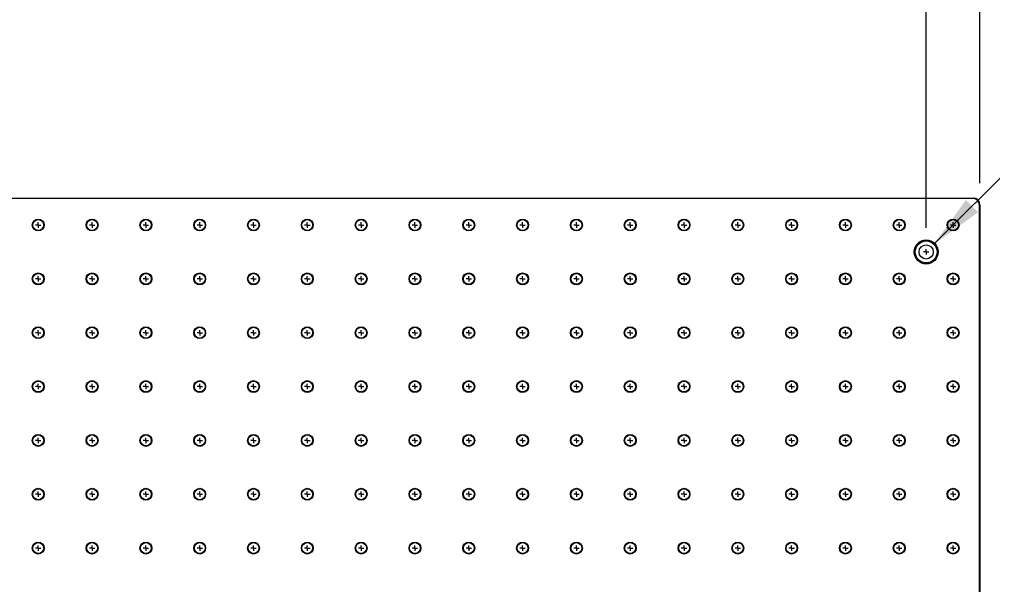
# Model space of a CAD drawing. Header units: inches. Extents: x 0.1 to 10.9, y 0 to 8.5.
# Drawn here: x 4.576 to 6.836, y 4.976 to 6.288 of the extents above; entities that cross this region are included whole.
import ezdxf

# ---------------------------------------------------------------- set-up
doc = ezdxf.new("R2010")
doc.units = ezdxf.units.IN
doc.header["$MEASUREMENT"] = 0
doc.styles.add('SLDTEXTSTYLE0', font='TXT', dxfattribs={"width": 0.75})
doc.dimstyles.new('SLDDIMSTYLE1', dxfattribs={"dimtxt": 0.083333, "dimasz": 0.125, "dimexe": 0, "dimexo": 0.0625, "dimgap": 0.020833, "dimtad": 0, "dimtih": 1, "dimtoh": 1, "dimlfac": 8, "dimrnd": 1e-09, "dimzin": 4, "dimdsep": 46, "dimtxsty": 'SLDTEXTSTYLE0', "dimsah": 1, "dimcen": 0.09, "dimadec": 0, "dimazin": 1, "dimtfac": 1, "dimtofl": 0, "dimtmove": 0, "dimatfit": 3, "dimfxl": 1, "dimfrac": 2, "dimtolj": 1, "dimtzin": 12, "dimarcsym": 0})
doc.dimstyles.new('SLDDIMSTYLE4', dxfattribs={"dimtxt": 0.083333, "dimasz": 0.125, "dimexe": 0, "dimexo": 0.0625, "dimgap": 0.020833, "dimtad": 0, "dimtih": 1, "dimtoh": 1, "dimlfac": 8, "dimrnd": 1e-09, "dimzin": 12, "dimdsep": 46, "dimtxsty": 'SLDTEXTSTYLE0', "dimsah": 1, "dimcen": 0, "dimadec": 0, "dimazin": 3, "dimtfac": 1, "dimtofl": 0, "dimtmove": 0, "dimatfit": 3, "dimfxl": 1, "dimfrac": 2, "dimtolj": 1, "dimtzin": 12, "dimarcsym": 0})

# ---------------------------------------------------------------- blocks, each defined once
blk = doc.blocks.new('_D_1')
at = {"color": 7, "linetype": 'Continuous', "lineweight": 0}
for p, q in [((2.3072, 5.9078), (2.3072, 7.9136)), ((6.8072, 5.9078), (6.8072, 7.9136)), ((2.3072, 7.8436), (4.2162, 7.8436)), ((4.3145, 7.8436), (4.2892, 7.8436)), ((4.2892, 7.8436), (4.2892, 7.7112)), ((4.7999, 7.8436), (4.8252, 7.8436)), ((4.8252, 7.8436), (4.8252, 7.7112)), ((6.8072, 7.8436), (4.8982, 7.8436)), ((4.2892, 7.7112), (4.3145, 7.7112)), ((4.8252, 7.7112), (4.7999, 7.7112))]:
    blk.add_line(p, q, dxfattribs=at)
at = {"color": 7, "linetype": 'Continuous', "lineweight": 18}
for points in [[(2.3072, 7.8436), (2.4322, 7.8236), (2.4322, 7.8636)], [(6.8072, 7.8436), (6.6822, 7.8636), (6.6822, 7.8236)]]:
    blk.add_solid(points, dxfattribs=at)
at = {"color": 7, "linetype": 'Continuous', "lineweight": 18, "char_height": 0.08333, "attachment_point": 1, "style": 'SLDTEXTSTYLE0'}
for s, insert in [('36.00in', (4.3737, 7.968)), ('914.4mm', (4.3145, 7.8187))]:
    blk.add_mtext(s, dxfattribs=dict(at, insert=insert))
blk = doc.blocks.new('_D_2')
at = {"color": 7, "linetype": 'Continuous', "lineweight": 0}
for p, q in [((2.4322, 5.8047), (2.4322, 7.393)), ((6.6822, 5.8047), (6.6822, 7.393)), ((2.4322, 7.323), (4.2162, 7.323)), ((4.3145, 7.323), (4.2892, 7.323)), ((4.2892, 7.323), (4.2892, 7.1906)), ((4.7999, 7.323), (4.8252, 7.323)), ((4.8252, 7.323), (4.8252, 7.1906)), ((6.6822, 7.323), (4.8982, 7.323)), ((4.2892, 7.1906), (4.3145, 7.1906)), ((4.8252, 7.1906), (4.7999, 7.1906))]:
    blk.add_line(p, q, dxfattribs=at)
at = {"color": 7, "linetype": 'Continuous', "lineweight": 18}
for points in [[(2.4322, 7.323), (2.5572, 7.303), (2.5572, 7.343)], [(6.6822, 7.323), (6.5572, 7.343), (6.5572, 7.303)]]:
    blk.add_solid(points, dxfattribs=at)
at = {"color": 7, "linetype": 'Continuous', "lineweight": 18, "char_height": 0.08333, "attachment_point": 1, "style": 'SLDTEXTSTYLE0'}
for s, insert in [('34.00in', (4.3737, 7.4473)), ('863.6mm', (4.3145, 7.298))]:
    blk.add_mtext(s, dxfattribs=dict(at, insert=insert))
blk = doc.blocks.new('_D_10')
at = {"color": 7, "linetype": 'Continuous', "lineweight": 0}
for p, q in [((6.7001, 5.7664), (7.1312, 6.1974)), ((7.1312, 6.1974), (7.2812, 6.1974))]:
    blk.add_line(p, q, dxfattribs=at)
at = {"color": 7, "linetype": 'Continuous', "lineweight": 18}
blk.add_solid([(6.7001, 5.7664), (6.8027, 5.8406), (6.7744, 5.8689)], dxfattribs=at)
at = {"color": 7, "linetype": 'Continuous', "lineweight": 18, "attachment_point": 1, "style": 'SLDTEXTSTYLE0'}
for s, insert, char_height in [('COUNTERBORED HOLES', (7.3124, 6.2386), 0.083333), ('FOR USE WITH', (7.3124, 6.1062), 0.083333), ('1/4-20 SOCKET CAP', (7.3124, 5.9738), 0.083333), ('5 PLACES', (7.3124, 5.8414), 0.08333)]:
    blk.add_mtext(s, dxfattribs=dict(at, insert=insert, char_height=char_height))
blk = doc.blocks.new('SW_CENTERMARKSYMBOL_3')
at = {"color": 0, "linetype": 'Continuous', "lineweight": 18}
for q in [(-0.00625, 0), (0, 0.00625), (0, -0.00625), (0.00625, 0)]:
    blk.add_line((0, 0), q, dxfattribs=at)
blk = doc.blocks.new('SW_CENTERMARKSYMBOL_5')
at = {"color": 0, "linetype": 'Continuous', "lineweight": 18}
for p, q in [((2.25, 0.125), (2.24375, 0.125)), ((2.25, 0.125), (2.25, 0.13125)), ((2.25, 0.125), (2.25, 0.11875)), ((2.25, 0.125), (2.25625, 0.125)), ((2.375, 0.125), (2.36875, 0.125)), ((2.375, 0.125), (2.375, 0.13125)), ((2.375, 0.125), (2.375, 0.11875)), ((2.375, 0.125), (2.38125, 0.125)), ((2.5, 0.125), (2.49375, 0.125)), ((2.5, 0.125), (2.5, 0.13125)), ((2.5, 0.125), (2.5, 0.11875)), ((2.5, 0.125), (2.50625, 0.125)), ((2.625, 0.125), (2.61875, 0.125)), ((2.625, 0.125), (2.625, 0.13125)), ((2.625, 0.125), (2.625, 0.11875)), ((2.625, 0.125), (2.63125, 0.125)), ((2.75, 0.125), (2.74375, 0.125)), ((2.75, 0.125), (2.75, 0.13125)), ((2.75, 0.125), (2.75, 0.11875)), ((2.75, 0.125), (2.75625, 0.125)), ((2.875, 0.125), (2.86875, 0.125)), ((2.875, 0.125), (2.875, 0.13125)), ((2.875, 0.125), (2.875, 0.11875)), ((2.875, 0.125), (2.88125, 0.125)), ((3, 0.125), (2.99375, 0.125)), ((3, 0.125), (3, 0.13125)), ((3, 0.125), (3, 0.11875)), ((3, 0.125), (3.00625, 0.125)), ((3.125, 0.125), (3.11875, 0.125)), ((3.125, 0.125), (3.125, 0.13125)), ((3.125, 0.125), (3.125, 0.11875)), ((3.125, 0.125), (3.13125, 0.125)), ((3.25, 0.125), (3.24375, 0.125)), ((3.25, 0.125), (3.25, 0.13125)), ((3.25, 0.125), (3.25, 0.11875)), ((3.25, 0.125), (3.25625, 0.125)), ((3.375, 0.125), (3.36875, 0.125)), ((3.375, 0.125), (3.375, 0.13125)), ((3.375, 0.125), (3.375, 0.11875)), ((3.375, 0.125), (3.38125, 0.125)), ((3.5, 0.125), (3.49375, 0.125)), ((3.5, 0.125), (3.5, 0.13125)), ((3.5, 0.125), (3.5, 0.11875)), ((3.5, 0.125), (3.50625, 0.125)), ((3.625, 0.125), (3.61875, 0.125)), ((3.625, 0.125), (3.625, 0.13125)), ((3.625, 0.125), (3.625, 0.11875)), ((3.625, 0.125), (3.63125, 0.125)), ((3.75, 0.125), (3.74375, 0.125)), ((3.75, 0.125), (3.75, 0.13125)), ((3.75, 0.125), (3.75, 0.11875)), ((3.75, 0.125), (3.75625, 0.125)), ((3.875, 0.125), (3.86875, 0.125)), ((3.875, 0.125), (3.875, 0.13125)), ((3.875, 0.125), (3.875, 0.11875)), ((3.875, 0.125), (3.88125, 0.125)), ((4, 0.125), (3.99375, 0.125)), ((4, 0.125), (4, 0.13125)), ((4, 0.125), (4, 0.11875)), ((4, 0.125), (4.00625, 0.125)), ((4.125, 0.125), (4.11875, 0.125)), ((4.125, 0.125), (4.125, 0.13125)), ((4.125, 0.125), (4.125, 0.11875)), ((4.125, 0.125), (4.13125, 0.125)), ((4.25, 0.125), (4.24375, 0.125)), ((4.25, 0.125), (4.25, 0.13125)), ((4.25, 0.125), (4.25, 0.11875)), ((4.25, 0.125), (4.25625, 0.125)), ((4.375, 0.125), (4.36875, 0.125)), ((4.375, 0.125), (4.375, 0.13125)), ((4.375, 0.125), (4.375, 0.11875)), ((4.375, 0.125), (4.38125, 0.125)), ((2.25, 0), (2.24375, 0)), ((2.25, 0), (2.25, 0.00625)), ((2.25, 0), (2.25, -0.00625)), ((2.25, 0), (2.25625, 0)), ((2.375, 0), (2.36875, 0)), ((2.375, 0), (2.375, 0.00625)), ((2.375, 0), (2.375, -0.00625)), ((2.375, 0), (2.38125, 0)), ((2.5, 0), (2.49375, 0)), ((2.5, 0), (2.5, 0.00625)), ((2.5, 0), (2.5, -0.00625)), ((2.5, 0), (2.50625, 0)), ((2.625, 0), (2.61875, 0)), ((2.625, 0), (2.625, 0.00625)), ((2.625, 0), (2.625, -0.00625)), ((2.625, 0), (2.63125, 0)), ((2.75, 0), (2.74375, 0)), ((2.75, 0), (2.75, 0.00625)), ((2.75, 0), (2.75, -0.00625)), ((2.75, 0), (2.75625, 0)), ((2.875, 0), (2.86875, 0)), ((2.875, 0), (2.875, 0.00625)), ((2.875, 0), (2.875, -0.00625)), ((2.875, 0), (2.88125, 0)), ((3, 0), (2.99375, 0)), ((3, 0), (3, 0.00625)), ((3, 0), (3, -0.00625)), ((3, 0), (3.00625, 0)), ((3.125, 0), (3.11875, 0)), ((3.125, 0), (3.125, 0.00625)), ((3.125, 0), (3.125, -0.00625)), ((3.125, 0), (3.13125, 0)), ((3.25, 0), (3.24375, 0)), ((3.25, 0), (3.25, 0.00625)), ((3.25, 0), (3.25, -0.00625)), ((3.25, 0), (3.25625, 0)), ((3.375, 0), (3.36875, 0)), ((3.375, 0), (3.375, 0.00625)), ((3.375, 0), (3.375, -0.00625)), ((3.375, 0), (3.38125, 0)), ((3.5, 0), (3.49375, 0)), ((3.5, 0), (3.5, 0.00625)), ((3.5, 0), (3.5, -0.00625)), ((3.5, 0), (3.50625, 0)), ((3.625, 0), (3.61875, 0)), ((3.625, 0), (3.625, 0.00625)), ((3.625, 0), (3.625, -0.00625)), ((3.625, 0), (3.63125, 0)), ((3.75, 0), (3.74375, 0)), ((3.75, 0), (3.75, 0.00625)), ((3.75, 0), (3.75, -0.00625)), ((3.75, 0), (3.75625, 0)), ((3.875, 0), (3.86875, 0)), ((3.875, 0), (3.875, 0.00625)), ((3.875, 0), (3.875, -0.00625)), ((3.875, 0), (3.88125, 0)), ((4, 0), (3.99375, 0)), ((4, 0), (4, 0.00625)), ((4, 0), (4, -0.00625)), ((4, 0), (4.00625, 0)), ((4.125, 0), (4.11875, 0)), ((4.125, 0), (4.125, 0.00625)), ((4.125, 0), (4.125, -0.00625)), ((4.125, 0), (4.13125, 0)), ((4.25, 0), (4.24375, 0)), ((4.25, 0), (4.25, 0.00625)), ((4.25, 0), (4.25, -0.00625)), ((4.25, 0), (4.25625, 0)), ((4.375, 0), (4.36875, 0)), ((4.375, 0), (4.375, 0.00625)), ((4.375, 0), (4.375, -0.00625)), ((4.375, 0), (4.38125, 0)), ((2.25, -0.125), (2.24375, -0.125)), ((2.25, -0.125), (2.25, -0.11875)), ((2.25, -0.125), (2.25, -0.13125)), ((2.25, -0.125), (2.25625, -0.125)), ((2.375, -0.125), (2.36875, -0.125)), ((2.375, -0.125), (2.375, -0.11875)), ((2.375, -0.125), (2.375, -0.13125)), ((2.375, -0.125), (2.38125, -0.125)), ((2.5, -0.125), (2.49375, -0.125)), ((2.5, -0.125), (2.5, -0.11875)), ((2.5, -0.125), (2.5, -0.13125)), ((2.5, -0.125), (2.50625, -0.125)), ((2.625, -0.125), (2.61875, -0.125)), ((2.625, -0.125), (2.625, -0.11875)), ((2.625, -0.125), (2.625, -0.13125)), ((2.625, -0.125), (2.63125, -0.125)), ((2.75, -0.125), (2.74375, -0.125)), ((2.75, -0.125), (2.75, -0.11875)), ((2.75, -0.125), (2.75, -0.13125)), ((2.75, -0.125), (2.75625, -0.125)), ((2.875, -0.125), (2.86875, -0.125)), ((2.875, -0.125), (2.875, -0.11875)), ((2.875, -0.125), (2.875, -0.13125)), ((2.875, -0.125), (2.88125, -0.125)), ((3, -0.125), (2.99375, -0.125)), ((3, -0.125), (3, -0.11875)), ((3, -0.125), (3, -0.13125)), ((3, -0.125), (3.00625, -0.125)), ((3.125, -0.125), (3.11875, -0.125)), ((3.125, -0.125), (3.125, -0.11875)), ((3.125, -0.125), (3.125, -0.13125)), ((3.125, -0.125), (3.13125, -0.125)), ((3.25, -0.125), (3.24375, -0.125)), ((3.25, -0.125), (3.25, -0.11875)), ((3.25, -0.125), (3.25, -0.13125)), ((3.25, -0.125), (3.25625, -0.125)), ((3.375, -0.125), (3.36875, -0.125)), ((3.375, -0.125), (3.375, -0.11875)), ((3.375, -0.125), (3.375, -0.13125)), ((3.375, -0.125), (3.38125, -0.125)), ((3.5, -0.125), (3.49375, -0.125)), ((3.5, -0.125), (3.5, -0.11875)), ((3.5, -0.125), (3.5, -0.13125)), ((3.5, -0.125), (3.50625, -0.125)), ((3.625, -0.125), (3.61875, -0.125)), ((3.625, -0.125), (3.625, -0.11875)), ((3.625, -0.125), (3.625, -0.13125)), ((3.625, -0.125), (3.63125, -0.125)), ((3.75, -0.125), (3.74375, -0.125)), ((3.75, -0.125), (3.75, -0.11875)), ((3.75, -0.125), (3.75, -0.13125)), ((3.75, -0.125), (3.75625, -0.125)), ((3.875, -0.125), (3.86875, -0.125)), ((3.875, -0.125), (3.875, -0.11875)), ((3.875, -0.125), (3.875, -0.13125)), ((3.875, -0.125), (3.88125, -0.125)), ((4, -0.125), (3.99375, -0.125)), ((4, -0.125), (4, -0.11875)), ((4, -0.125), (4, -0.13125)), ((4, -0.125), (4.00625, -0.125)), ((4.125, -0.125), (4.11875, -0.125)), ((4.125, -0.125), (4.125, -0.11875)), ((4.125, -0.125), (4.125, -0.13125)), ((4.125, -0.125), (4.13125, -0.125)), ((4.25, -0.125), (4.24375, -0.125)), ((4.25, -0.125), (4.25, -0.11875)), ((4.25, -0.125), (4.25, -0.13125)), ((4.25, -0.125), (4.25625, -0.125)), ((4.375, -0.125), (4.36875, -0.125)), ((4.375, -0.125), (4.375, -0.11875)), ((4.375, -0.125), (4.375, -0.13125)), ((4.375, -0.125), (4.38125, -0.125)), ((2.25, -0.25), (2.25, -0.24375)), ((2.375, -0.25), (2.375, -0.24375)), ((2.5, -0.25), (2.5, -0.24375)), ((2.625, -0.25), (2.625, -0.24375)), ((2.75, -0.25), (2.75, -0.24375)), ((2.875, -0.25), (2.875, -0.24375)), ((3, -0.25), (3, -0.24375)), ((3.125, -0.25), (3.125, -0.24375)), ((3.25, -0.25), (3.25, -0.24375)), ((3.375, -0.25), (3.375, -0.24375)), ((3.5, -0.25), (3.5, -0.24375)), ((3.625, -0.25), (3.625, -0.24375)), ((3.75, -0.25), (3.75, -0.24375)), ((3.875, -0.25), (3.875, -0.24375)), ((4, -0.25), (4, -0.24375)), ((4.125, -0.25), (4.125, -0.24375)), ((4.25, -0.25), (4.25, -0.24375)), ((4.375, -0.25), (4.375, -0.24375)), ((2.25, -0.25), (2.24375, -0.25)), ((2.25, -0.25), (2.25, -0.25625)), ((2.25, -0.25), (2.25625, -0.25)), ((2.375, -0.25), (2.36875, -0.25)), ((2.375, -0.25), (2.375, -0.25625)), ((2.375, -0.25), (2.38125, -0.25)), ((2.5, -0.25), (2.49375, -0.25)), ((2.5, -0.25), (2.5, -0.25625)), ((2.5, -0.25), (2.50625, -0.25)), ((2.625, -0.25), (2.61875, -0.25)), ((2.625, -0.25), (2.625, -0.25625)), ((2.625, -0.25), (2.63125, -0.25)), ((2.75, -0.25), (2.74375, -0.25)), ((2.75, -0.25), (2.75, -0.25625)), ((2.75, -0.25), (2.75625, -0.25)), ((2.875, -0.25), (2.86875, -0.25)), ((2.875, -0.25), (2.875, -0.25625)), ((2.875, -0.25), (2.88125, -0.25)), ((3, -0.25), (2.99375, -0.25)), ((3, -0.25), (3, -0.25625)), ((3, -0.25), (3.00625, -0.25)), ((3.125, -0.25), (3.11875, -0.25)), ((3.125, -0.25), (3.125, -0.25625)), ((3.125, -0.25), (3.13125, -0.25)), ((3.25, -0.25), (3.24375, -0.25)), ((3.25, -0.25), (3.25, -0.25625)), ((3.25, -0.25), (3.25625, -0.25)), ((3.375, -0.25), (3.36875, -0.25)), ((3.375, -0.25), (3.375, -0.25625)), ((3.375, -0.25), (3.38125, -0.25)), ((3.5, -0.25), (3.49375, -0.25)), ((3.5, -0.25), (3.5, -0.25625)), ((3.5, -0.25), (3.50625, -0.25)), ((3.625, -0.25), (3.61875, -0.25)), ((3.625, -0.25), (3.625, -0.25625)), ((3.625, -0.25), (3.63125, -0.25)), ((3.75, -0.25), (3.74375, -0.25)), ((3.75, -0.25), (3.75, -0.25625)), ((3.75, -0.25), (3.75625, -0.25)), ((3.875, -0.25), (3.86875, -0.25)), ((3.875, -0.25), (3.875, -0.25625)), ((3.875, -0.25), (3.88125, -0.25)), ((4, -0.25), (3.99375, -0.25)), ((4, -0.25), (4, -0.25625)), ((4, -0.25), (4.00625, -0.25)), ((4.125, -0.25), (4.11875, -0.25)), ((4.125, -0.25), (4.125, -0.25625)), ((4.125, -0.25), (4.13125, -0.25)), ((4.25, -0.25), (4.24375, -0.25)), ((4.25, -0.25), (4.25, -0.25625)), ((4.25, -0.25), (4.25625, -0.25)), ((4.375, -0.25), (4.36875, -0.25)), ((4.375, -0.25), (4.375, -0.25625)), ((4.375, -0.25), (4.38125, -0.25)), ((2.25, -0.375), (2.24375, -0.375)), ((2.25, -0.375), (2.25, -0.36875)), ((2.25, -0.375), (2.25, -0.38125)), ((2.25, -0.375), (2.25625, -0.375)), ((2.375, -0.375), (2.36875, -0.375)), ((2.375, -0.375), (2.375, -0.36875)), ((2.375, -0.375), (2.375, -0.38125)), ((2.375, -0.375), (2.38125, -0.375)), ((2.5, -0.375), (2.49375, -0.375)), ((2.5, -0.375), (2.5, -0.36875)), ((2.5, -0.375), (2.5, -0.38125)), ((2.5, -0.375), (2.50625, -0.375)), ((2.625, -0.375), (2.61875, -0.375)), ((2.625, -0.375), (2.625, -0.36875)), ((2.625, -0.375), (2.625, -0.38125)), ((2.625, -0.375), (2.63125, -0.375)), ((2.75, -0.375), (2.74375, -0.375)), ((2.75, -0.375), (2.75, -0.36875)), ((2.75, -0.375), (2.75, -0.38125)), ((2.75, -0.375), (2.75625, -0.375)), ((2.875, -0.375), (2.86875, -0.375)), ((2.875, -0.375), (2.875, -0.36875)), ((2.875, -0.375), (2.875, -0.38125)), ((2.875, -0.375), (2.88125, -0.375)), ((3, -0.375), (2.99375, -0.375)), ((3, -0.375), (3, -0.36875)), ((3, -0.375), (3, -0.38125)), ((3, -0.375), (3.00625, -0.375)), ((3.125, -0.375), (3.11875, -0.375)), ((3.125, -0.375), (3.125, -0.36875)), ((3.125, -0.375), (3.125, -0.38125)), ((3.125, -0.375), (3.13125, -0.375)), ((3.25, -0.375), (3.24375, -0.375)), ((3.25, -0.375), (3.25, -0.36875)), ((3.25, -0.375), (3.25, -0.38125)), ((3.25, -0.375), (3.25625, -0.375)), ((3.375, -0.375), (3.36875, -0.375)), ((3.375, -0.375), (3.375, -0.36875)), ((3.375, -0.375), (3.375, -0.38125)), ((3.375, -0.375), (3.38125, -0.375)), ((3.5, -0.375), (3.49375, -0.375)), ((3.5, -0.375), (3.5, -0.36875)), ((3.5, -0.375), (3.5, -0.38125)), ((3.5, -0.375), (3.50625, -0.375)), ((3.625, -0.375), (3.61875, -0.375)), ((3.625, -0.375), (3.625, -0.36875)), ((3.625, -0.375), (3.625, -0.38125)), ((3.625, -0.375), (3.63125, -0.375)), ((3.75, -0.375), (3.74375, -0.375)), ((3.75, -0.375), (3.75, -0.36875)), ((3.75, -0.375), (3.75, -0.38125)), ((3.75, -0.375), (3.75625, -0.375)), ((3.875, -0.375), (3.86875, -0.375)), ((3.875, -0.375), (3.875, -0.36875)), ((3.875, -0.375), (3.875, -0.38125)), ((3.875, -0.375), (3.88125, -0.375)), ((4, -0.375), (3.99375, -0.375)), ((4, -0.375), (4, -0.36875)), ((4, -0.375), (4, -0.38125)), ((4, -0.375), (4.00625, -0.375)), ((4.125, -0.375), (4.11875, -0.375)), ((4.125, -0.375), (4.125, -0.36875)), ((4.125, -0.375), (4.125, -0.38125)), ((4.125, -0.375), (4.13125, -0.375)), ((4.25, -0.375), (4.24375, -0.375)), ((4.25, -0.375), (4.25, -0.36875)), ((4.25, -0.375), (4.25, -0.38125)), ((4.25, -0.375), (4.25625, -0.375)), ((4.375, -0.375), (4.36875, -0.375)), ((4.375, -0.375), (4.375, -0.36875)), ((4.375, -0.375), (4.375, -0.38125)), ((4.375, -0.375), (4.38125, -0.375)), ((2.25, -0.5), (2.25, -0.49375)), ((2.375, -0.5), (2.375, -0.49375)), ((2.5, -0.5), (2.5, -0.49375)), ((2.625, -0.5), (2.625, -0.49375)), ((2.75, -0.5), (2.75, -0.49375)), ((2.875, -0.5), (2.875, -0.49375)), ((3, -0.5), (3, -0.49375)), ((3.125, -0.5), (3.125, -0.49375)), ((3.25, -0.5), (3.25, -0.49375)), ((3.375, -0.5), (3.375, -0.49375)), ((3.5, -0.5), (3.5, -0.49375)), ((3.625, -0.5), (3.625, -0.49375)), ((3.75, -0.5), (3.75, -0.49375)), ((3.875, -0.5), (3.875, -0.49375)), ((4, -0.5), (4, -0.49375)), ((4.125, -0.5), (4.125, -0.49375)), ((4.25, -0.5), (4.25, -0.49375)), ((4.375, -0.5), (4.375, -0.49375)), ((2.25, -0.5), (2.24375, -0.5)), ((2.25, -0.5), (2.25, -0.50625)), ((2.25, -0.5), (2.25625, -0.5)), ((2.375, -0.5), (2.36875, -0.5)), ((2.375, -0.5), (2.375, -0.50625)), ((2.375, -0.5), (2.38125, -0.5)), ((2.5, -0.5), (2.49375, -0.5)), ((2.5, -0.5), (2.5, -0.50625)), ((2.5, -0.5), (2.50625, -0.5)), ((2.625, -0.5), (2.61875, -0.5)), ((2.625, -0.5), (2.625, -0.50625)), ((2.625, -0.5), (2.63125, -0.5)), ((2.75, -0.5), (2.74375, -0.5)), ((2.75, -0.5), (2.75, -0.50625)), ((2.75, -0.5), (2.75625, -0.5)), ((2.875, -0.5), (2.86875, -0.5)), ((2.875, -0.5), (2.875, -0.50625)), ((2.875, -0.5), (2.88125, -0.5)), ((3, -0.5), (2.99375, -0.5)), ((3, -0.5), (3, -0.50625)), ((3, -0.5), (3.00625, -0.5)), ((3.125, -0.5), (3.11875, -0.5)), ((3.125, -0.5), (3.125, -0.50625)), ((3.125, -0.5), (3.13125, -0.5)), ((3.25, -0.5), (3.24375, -0.5)), ((3.25, -0.5), (3.25, -0.50625)), ((3.25, -0.5), (3.25625, -0.5)), ((3.375, -0.5), (3.36875, -0.5)), ((3.375, -0.5), (3.375, -0.50625)), ((3.375, -0.5), (3.38125, -0.5)), ((3.5, -0.5), (3.49375, -0.5)), ((3.5, -0.5), (3.5, -0.50625)), ((3.5, -0.5), (3.50625, -0.5)), ((3.625, -0.5), (3.61875, -0.5)), ((3.625, -0.5), (3.625, -0.50625)), ((3.625, -0.5), (3.63125, -0.5)), ((3.75, -0.5), (3.74375, -0.5)), ((3.75, -0.5), (3.75, -0.50625)), ((3.75, -0.5), (3.75625, -0.5)), ((3.875, -0.5), (3.86875, -0.5)), ((3.875, -0.5), (3.875, -0.50625)), ((3.875, -0.5), (3.88125, -0.5)), ((4, -0.5), (3.99375, -0.5)), ((4, -0.5), (4, -0.50625)), ((4, -0.5), (4.00625, -0.5)), ((4.125, -0.5), (4.11875, -0.5)), ((4.125, -0.5), (4.125, -0.50625)), ((4.125, -0.5), (4.13125, -0.5)), ((4.25, -0.5), (4.24375, -0.5)), ((4.25, -0.5), (4.25, -0.50625)), ((4.25, -0.5), (4.25625, -0.5)), ((4.375, -0.5), (4.36875, -0.5)), ((4.375, -0.5), (4.375, -0.50625)), ((4.375, -0.5), (4.38125, -0.5)), ((2.25, -0.625), (2.24375, -0.625)), ((2.25, -0.625), (2.25, -0.61875)), ((2.25, -0.625), (2.25, -0.63125)), ((2.25, -0.625), (2.25625, -0.625)), ((2.375, -0.625), (2.36875, -0.625)), ((2.375, -0.625), (2.375, -0.61875)), ((2.375, -0.625), (2.375, -0.63125)), ((2.375, -0.625), (2.38125, -0.625)), ((2.5, -0.625), (2.49375, -0.625)), ((2.5, -0.625), (2.5, -0.61875)), ((2.5, -0.625), (2.5, -0.63125)), ((2.5, -0.625), (2.50625, -0.625)), ((2.625, -0.625), (2.61875, -0.625)), ((2.625, -0.625), (2.625, -0.61875)), ((2.625, -0.625), (2.625, -0.63125)), ((2.625, -0.625), (2.63125, -0.625)), ((2.75, -0.625), (2.74375, -0.625)), ((2.75, -0.625), (2.75, -0.61875)), ((2.75, -0.625), (2.75, -0.63125)), ((2.75, -0.625), (2.75625, -0.625)), ((2.875, -0.625), (2.86875, -0.625)), ((2.875, -0.625), (2.875, -0.61875)), ((2.875, -0.625), (2.875, -0.63125)), ((2.875, -0.625), (2.88125, -0.625)), ((3, -0.625), (2.99375, -0.625)), ((3, -0.625), (3, -0.61875)), ((3, -0.625), (3, -0.63125)), ((3, -0.625), (3.00625, -0.625)), ((3.125, -0.625), (3.11875, -0.625)), ((3.125, -0.625), (3.125, -0.61875)), ((3.125, -0.625), (3.125, -0.63125)), ((3.125, -0.625), (3.13125, -0.625)), ((3.25, -0.625), (3.24375, -0.625)), ((3.25, -0.625), (3.25, -0.61875)), ((3.25, -0.625), (3.25, -0.63125)), ((3.25, -0.625), (3.25625, -0.625)), ((3.375, -0.625), (3.36875, -0.625)), ((3.375, -0.625), (3.375, -0.61875)), ((3.375, -0.625), (3.375, -0.63125)), ((3.375, -0.625), (3.38125, -0.625)), ((3.5, -0.625), (3.49375, -0.625)), ((3.5, -0.625), (3.5, -0.61875)), ((3.5, -0.625), (3.5, -0.63125)), ((3.5, -0.625), (3.50625, -0.625)), ((3.625, -0.625), (3.61875, -0.625)), ((3.625, -0.625), (3.625, -0.61875)), ((3.625, -0.625), (3.625, -0.63125)), ((3.625, -0.625), (3.63125, -0.625)), ((3.75, -0.625), (3.74375, -0.625)), ((3.75, -0.625), (3.75, -0.61875)), ((3.75, -0.625), (3.75, -0.63125)), ((3.75, -0.625), (3.75625, -0.625)), ((3.875, -0.625), (3.86875, -0.625)), ((3.875, -0.625), (3.875, -0.61875)), ((3.875, -0.625), (3.875, -0.63125)), ((3.875, -0.625), (3.88125, -0.625)), ((4, -0.625), (3.99375, -0.625)), ((4, -0.625), (4, -0.61875)), ((4, -0.625), (4, -0.63125)), ((4, -0.625), (4.00625, -0.625)), ((4.125, -0.625), (4.11875, -0.625)), ((4.125, -0.625), (4.125, -0.61875)), ((4.125, -0.625), (4.125, -0.63125)), ((4.125, -0.625), (4.13125, -0.625)), ((4.25, -0.625), (4.24375, -0.625)), ((4.25, -0.625), (4.25, -0.61875)), ((4.25, -0.625), (4.25, -0.63125)), ((4.25, -0.625), (4.25625, -0.625)), ((4.375, -0.625), (4.36875, -0.625)), ((4.375, -0.625), (4.375, -0.61875)), ((4.375, -0.625), (4.375, -0.63125)), ((4.375, -0.625), (4.38125, -0.625))]:
    blk.add_line(p, q, dxfattribs=at)

msp = doc.modelspace()

# ---------------------------------------------------------------- linework, layer by layer
at = {"color": 7, "linetype": 'Continuous', "lineweight": 18}
for p, q in [((2.3228, 5.8735), (6.7916, 5.8735)), ((6.7916, 5.8722), (2.3228, 5.8722)), ((6.7916, 5.8722), (6.7916, 5.8735)), ((6.8059, 5.8578), (6.8072, 5.8578)), ((6.8059, 3.6391), (6.8059, 5.8578)), ((6.8072, 5.8578), (6.8072, 3.6391))]:
    msp.add_line(p, q, dxfattribs=at)
for centre, radius in [((4.6197, 5.811), 0.0138), ((4.6197, 5.811), 0.0126), ((4.7447, 5.811), 0.0138), ((4.7447, 5.811), 0.0126), ((4.8697, 5.811), 0.0138), ((4.8697, 5.811), 0.0126), ((4.9947, 5.811), 0.0138), ((4.9947, 5.811), 0.0126), ((5.1197, 5.811), 0.0138), ((5.1197, 5.811), 0.0126), ((5.2447, 5.811), 0.0138), ((5.2447, 5.811), 0.0126), ((5.3697, 5.811), 0.0138), ((5.3697, 5.811), 0.0126), ((5.4947, 5.811), 0.0138), ((5.4947, 5.811), 0.0126), ((5.6197, 5.811), 0.0138), ((5.6197, 5.811), 0.0126), ((5.7447, 5.811), 0.0138), ((5.7447, 5.811), 0.0126), ((5.8697, 5.811), 0.0138), ((5.8697, 5.811), 0.0126), ((5.9947, 5.811), 0.0138), ((5.9947, 5.811), 0.0126), ((6.1197, 5.811), 0.0138), ((6.1197, 5.811), 0.0126), ((6.2447, 5.811), 0.0138), ((6.2447, 5.811), 0.0126), ((6.3697, 5.811), 0.0138), ((6.3697, 5.811), 0.0126), ((6.4947, 5.811), 0.0138), ((6.4947, 5.811), 0.0126), ((6.6197, 5.811), 0.0138), ((6.6197, 5.811), 0.0126), ((6.7447, 5.811), 0.0138), ((6.7447, 5.811), 0.0126), ((6.6822, 5.7485), 0.0279), ((6.6822, 5.7485), 0.0254), ((6.6822, 5.7485), 0.0166), ((4.6197, 5.686), 0.0138), ((4.6197, 5.686), 0.0126), ((4.7447, 5.686), 0.0138), ((4.7447, 5.686), 0.0126), ((4.8697, 5.686), 0.0138), ((4.8697, 5.686), 0.0126), ((4.9947, 5.686), 0.0138), ((4.9947, 5.686), 0.0126), ((5.1197, 5.686), 0.0138), ((5.1197, 5.686), 0.0126), ((5.2447, 5.686), 0.0138), ((5.2447, 5.686), 0.0126), ((5.3697, 5.686), 0.0138), ((5.3697, 5.686), 0.0126), ((5.4947, 5.686), 0.0138), ((5.4947, 5.686), 0.0126), ((5.6197, 5.686), 0.0138), ((5.6197, 5.686), 0.0126), ((5.7447, 5.686), 0.0138), ((5.7447, 5.686), 0.0126), ((5.8697, 5.686), 0.0138), ((5.8697, 5.686), 0.0126), ((5.9947, 5.686), 0.0138), ((5.9947, 5.686), 0.0126), ((6.1197, 5.686), 0.0138), ((6.1197, 5.686), 0.0126), ((6.2447, 5.686), 0.0138), ((6.2447, 5.686), 0.0126), ((6.3697, 5.686), 0.0138), ((6.3697, 5.686), 0.0126), ((6.4947, 5.686), 0.0138), ((6.4947, 5.686), 0.0126), ((6.6197, 5.686), 0.0138), ((6.6197, 5.686), 0.0126), ((6.7447, 5.686), 0.0138), ((6.7447, 5.686), 0.0126), ((4.6197, 5.561), 0.0138), ((4.6197, 5.561), 0.0126), ((4.7447, 5.561), 0.0138), ((4.7447, 5.561), 0.0126), ((4.8697, 5.561), 0.0138), ((4.8697, 5.561), 0.0126), ((4.9947, 5.561), 0.0138), ((4.9947, 5.561), 0.0126), ((5.1197, 5.561), 0.0138), ((5.1197, 5.561), 0.0126), ((5.2447, 5.561), 0.0138), ((5.2447, 5.561), 0.0126), ((5.3697, 5.561), 0.0138), ((5.3697, 5.561), 0.0126), ((5.4947, 5.561), 0.0138), ((5.4947, 5.561), 0.0126), ((5.6197, 5.561), 0.0138), ((5.6197, 5.561), 0.0126), ((5.7447, 5.561), 0.0138), ((5.7447, 5.561), 0.0126), ((5.8697, 5.561), 0.0138), ((5.8697, 5.561), 0.0126), ((5.9947, 5.561), 0.0138), ((5.9947, 5.561), 0.0126), ((6.1197, 5.561), 0.0138), ((6.1197, 5.561), 0.0126), ((6.2447, 5.561), 0.0138), ((6.2447, 5.561), 0.0126), ((6.3697, 5.561), 0.0138), ((6.3697, 5.561), 0.0126), ((6.4947, 5.561), 0.0138), ((6.4947, 5.561), 0.0126), ((6.6197, 5.561), 0.0138), ((6.6197, 5.561), 0.0126), ((6.7447, 5.561), 0.0138), ((6.7447, 5.561), 0.0126), ((4.6197, 5.436), 0.0138), ((4.6197, 5.436), 0.0126), ((4.7447, 5.436), 0.0138), ((4.7447, 5.436), 0.0126), ((4.8697, 5.436), 0.0138), ((4.8697, 5.436), 0.0126), ((4.9947, 5.436), 0.0138), ((4.9947, 5.436), 0.0126), ((5.1197, 5.436), 0.0138), ((5.1197, 5.436), 0.0126), ((5.2447, 5.436), 0.0138), ((5.2447, 5.436), 0.0126), ((5.3697, 5.436), 0.0138), ((5.3697, 5.436), 0.0126), ((5.4947, 5.436), 0.0138), ((5.4947, 5.436), 0.0126), ((5.6197, 5.436), 0.0138), ((5.6197, 5.436), 0.0126), ((5.7447, 5.436), 0.0138), ((5.7447, 5.436), 0.0126), ((5.8697, 5.436), 0.0138), ((5.8697, 5.436), 0.0126), ((5.9947, 5.436), 0.0138), ((5.9947, 5.436), 0.0126), ((6.1197, 5.436), 0.0138), ((6.1197, 5.436), 0.0126), ((6.2447, 5.436), 0.0138), ((6.2447, 5.436), 0.0126), ((6.3697, 5.436), 0.0138), ((6.3697, 5.436), 0.0126), ((6.4947, 5.436), 0.0138), ((6.4947, 5.436), 0.0126), ((6.6197, 5.436), 0.0138), ((6.6197, 5.436), 0.0126), ((6.7447, 5.436), 0.0138), ((6.7447, 5.436), 0.0126), ((4.6197, 5.311), 0.0138), ((4.6197, 5.311), 0.0126), ((4.7447, 5.311), 0.0138), ((4.7447, 5.311), 0.0126), ((4.8697, 5.311), 0.0138), ((4.8697, 5.311), 0.0126), ((4.9947, 5.311), 0.0138), ((4.9947, 5.311), 0.0126), ((5.1197, 5.311), 0.0138), ((5.1197, 5.311), 0.0126), ((5.2447, 5.311), 0.0138), ((5.2447, 5.311), 0.0126), ((5.3697, 5.311), 0.0138), ((5.3697, 5.311), 0.0126), ((5.4947, 5.311), 0.0138), ((5.4947, 5.311), 0.0126), ((5.6197, 5.311), 0.0138), ((5.6197, 5.311), 0.0126), ((5.7447, 5.311), 0.0138), ((5.7447, 5.311), 0.0126), ((5.8697, 5.311), 0.0138), ((5.8697, 5.311), 0.0126), ((5.9947, 5.311), 0.0138), ((5.9947, 5.311), 0.0126), ((6.1197, 5.311), 0.0138), ((6.1197, 5.311), 0.0126), ((6.2447, 5.311), 0.0138), ((6.2447, 5.311), 0.0126), ((6.3697, 5.311), 0.0138), ((6.3697, 5.311), 0.0126), ((6.4947, 5.311), 0.0138), ((6.4947, 5.311), 0.0126), ((6.6197, 5.311), 0.0138), ((6.6197, 5.311), 0.0126), ((6.7447, 5.311), 0.0138), ((6.7447, 5.311), 0.0126), ((4.6197, 5.186), 0.0138), ((4.7447, 5.186), 0.0138), ((4.8697, 5.186), 0.0138), ((4.9947, 5.186), 0.0138), ((5.1197, 5.186), 0.0138), ((5.2447, 5.186), 0.0138), ((5.3697, 5.186), 0.0138), ((5.4947, 5.186), 0.0138), ((5.6197, 5.186), 0.0138), ((5.7447, 5.186), 0.0138), ((5.8697, 5.186), 0.0138), ((5.9947, 5.186), 0.0138), ((6.1197, 5.186), 0.0138), ((6.2447, 5.186), 0.0138), ((6.3697, 5.186), 0.0138), ((6.4947, 5.186), 0.0138), ((6.6197, 5.186), 0.0138), ((6.7447, 5.186), 0.0138), ((4.6197, 5.186), 0.0126), ((4.7447, 5.186), 0.0126), ((4.8697, 5.186), 0.0126), ((4.9947, 5.186), 0.0126), ((5.1197, 5.186), 0.0126), ((5.2447, 5.186), 0.0126), ((5.3697, 5.186), 0.0126), ((5.4947, 5.186), 0.0126), ((5.6197, 5.186), 0.0126), ((5.7447, 5.186), 0.0126), ((5.8697, 5.186), 0.0126), ((5.9947, 5.186), 0.0126), ((6.1197, 5.186), 0.0126), ((6.2447, 5.186), 0.0126), ((6.3697, 5.186), 0.0126), ((6.4947, 5.186), 0.0126), ((6.6197, 5.186), 0.0126), ((6.7447, 5.186), 0.0126), ((4.6197, 5.061), 0.0138), ((4.6197, 5.061), 0.0126), ((4.7447, 5.061), 0.0138), ((4.7447, 5.061), 0.0126), ((4.8697, 5.061), 0.0138), ((4.8697, 5.061), 0.0126), ((4.9947, 5.061), 0.0138), ((4.9947, 5.061), 0.0126), ((5.1197, 5.061), 0.0138), ((5.1197, 5.061), 0.0126), ((5.2447, 5.061), 0.0138), ((5.2447, 5.061), 0.0126), ((5.3697, 5.061), 0.0138), ((5.3697, 5.061), 0.0126), ((5.4947, 5.061), 0.0138), ((5.4947, 5.061), 0.0126), ((5.6197, 5.061), 0.0138), ((5.6197, 5.061), 0.0126), ((5.7447, 5.061), 0.0138), ((5.7447, 5.061), 0.0126), ((5.8697, 5.061), 0.0138), ((5.8697, 5.061), 0.0126), ((5.9947, 5.061), 0.0138), ((5.9947, 5.061), 0.0126), ((6.1197, 5.061), 0.0138), ((6.1197, 5.061), 0.0126), ((6.2447, 5.061), 0.0138), ((6.2447, 5.061), 0.0126), ((6.3697, 5.061), 0.0138), ((6.3697, 5.061), 0.0126), ((6.4947, 5.061), 0.0138), ((6.4947, 5.061), 0.0126), ((6.6197, 5.061), 0.0138), ((6.6197, 5.061), 0.0126), ((6.7447, 5.061), 0.0138), ((6.7447, 5.061), 0.0126)]:
    msp.add_circle(centre, radius, dxfattribs=at)
for radius in [0.0156, 0.0144]:
    msp.add_arc((6.7916, 5.8578), radius, 0, 90, dxfattribs=at)

# ---------------------------------------------------------------- block references
at = {"color": 7, "linetype": 'Continuous', "lineweight": 0}
for name, p in [('SW_CENTERMARKSYMBOL_5', (2.3697, 5.686)), ('SW_CENTERMARKSYMBOL_3', (6.6822, 5.7485))]:
    msp.add_blockref(name, p, dxfattribs=at)

# ---------------------------------------------------------------- dimensions: what is measured, and where the dimension line sits
at = {"color": 7, "linetype": 'Continuous', "lineweight": 18}
for base, p1, p2, picture, middle in [((6.8072, 7.8436), (2.3072, 5.8578), (6.8072, 5.8578), '_D_1', (4.5572, 7.8436)), ((6.6822, 7.323), (2.4322, 5.7547), (6.6822, 5.7547), '_D_2', (4.5572, 7.323))]:
    dim = msp.add_linear_dim(base=base, p1=p1, p2=p2, dimstyle='SLDDIMSTYLE1', dxfattribs=at)
    dim.commit()
    dim.dimension.update_dxf_attribs({"geometry": picture, "text_midpoint": middle, "dimtype": 160})
dim = msp.add_diameter_dim_2p(p1=(6.6643, 5.7305), p2=(6.7001, 5.7664), text='COUNTERBORED HOLES\\PFOR USE WITH \\P1/4-20 SOCKET CAP\\P5 PLACES', dimstyle='SLDDIMSTYLE4', override={"dimpost": '<>'}, dxfattribs=at)
dim.commit()
dim.dimension.update_dxf_attribs({"geometry": '_D_10', "text_midpoint": (7.9403, 6.1974), "dimtype": 163})

doc.saveas('drawing.dxf')
